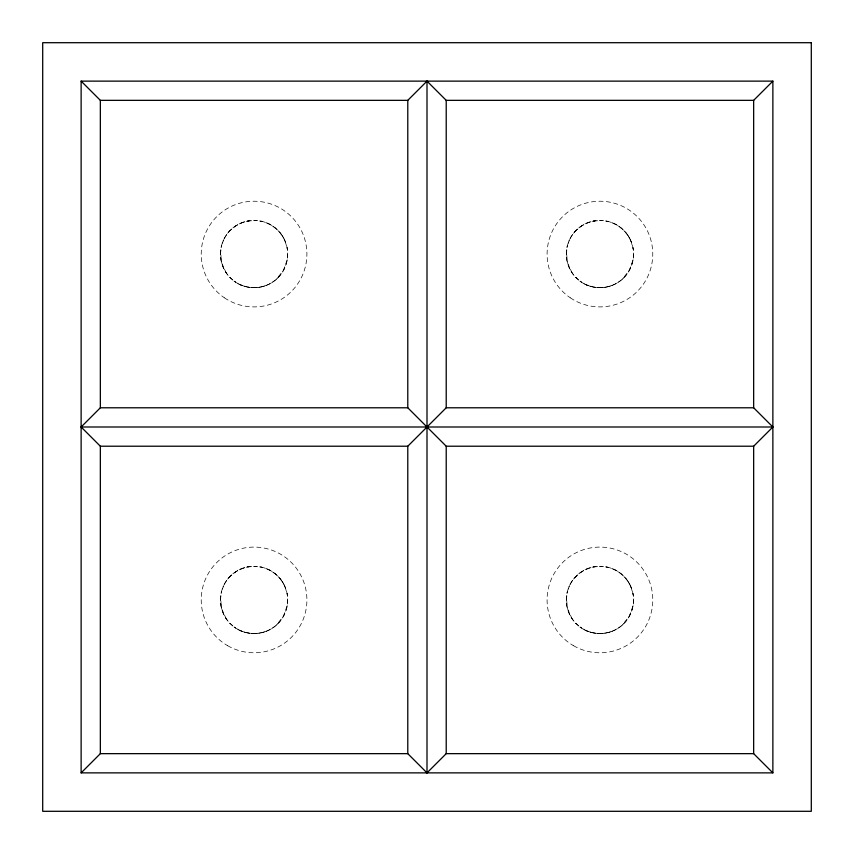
<?xml version="1.0" encoding="UTF-8"?>
<svg xmlns="http://www.w3.org/2000/svg" width="854" height="854" viewBox="0 0 854 854"><rect width="100%" height="100%" fill="white"/><g stroke="black" fill="none" stroke-linecap="round" stroke-linejoin="round"><path stroke-width="0.64" stroke-dasharray="4.27 3.2" d="M266.928 223.001C275.703 226.577 282.525 233.996 285.77 242.867L285.129 241.202L287.211 248.386L287.04 247.5C289.837 260.993 283.496 275.575 271.7 282.695L272.746 282.023C261.249 289.826 245.183 289.463 234.071 281.105L235.384 282.023L229.79 277.337L230.292 277.838C223.46 270.867 219.734 260.972 220.556 251.215L221.528 262.541L226.107 272.746M266.928 568.871C275.703 572.447 282.525 579.866 285.77 588.737L285.129 587.072L287.211 594.256L287.04 593.37C289.837 606.863 283.496 621.445 271.7 628.565L272.746 627.893C261.249 635.696 245.183 635.333 234.071 626.975L235.384 627.893L229.79 623.206L230.292 623.708C223.46 616.737 219.734 606.842 220.556 597.085L221.528 608.411L226.107 618.616M612.798 223.001C621.573 226.577 628.395 233.996 631.64 242.867L630.999 241.202L633.081 248.386L632.91 247.5C635.707 260.993 629.366 275.575 617.57 282.695L618.616 282.023C607.119 289.826 591.053 289.463 579.941 281.105L581.254 282.023L575.66 277.337L576.162 277.838C569.33 270.867 565.604 260.972 566.426 251.215L567.398 262.541L571.977 272.746M612.798 568.871C621.573 572.447 628.395 579.866 631.64 588.737L630.999 587.072L633.081 594.256L632.91 593.37C635.707 606.863 629.366 621.445 617.57 628.565L618.616 627.893C607.119 635.696 591.053 635.333 579.941 626.975L581.254 627.893L575.66 623.206L576.162 623.708C569.33 616.737 565.604 606.842 566.426 597.085L567.398 608.411L571.977 618.616M220.439 254.065L221.528 245.589L221.09 247.5L223.428 240.22L223.001 241.202C227.527 230.249 238.02 222.125 249.795 220.716C240.262 221.997 231.509 227.431 226.107 235.384M220.439 599.935L221.528 591.459L221.09 593.37L223.428 586.09L223.001 587.072C227.527 576.119 238.02 567.995 249.795 566.586C240.262 567.867 231.509 573.301 226.107 581.254M566.309 254.065L567.398 245.589L566.96 247.5L569.298 240.22L568.871 241.202C573.397 230.249 583.89 222.125 595.665 220.716C586.132 221.997 577.379 227.431 571.977 235.384M566.309 599.935L567.398 591.459L566.96 593.37L569.298 586.09L568.871 587.072C573.397 576.119 583.89 567.995 595.665 566.586C586.132 567.867 577.379 573.301 571.977 581.254M287.211 259.744L283.421 270.462L276.28 279.311L277.838 277.838M287.211 605.614L283.421 616.332L276.28 625.181L277.838 623.708M633.081 259.744L629.291 270.462L622.15 279.311L623.708 277.838M633.081 605.614L629.291 616.332L622.15 625.181L623.708 623.708M266.928 285.129C257.961 288.759 247.596 288.385 238.928 284.094L241.202 285.129M612.798 285.129C603.831 288.759 593.466 288.385 584.798 284.094L587.072 285.129M266.928 630.999C257.961 634.629 247.596 634.255 238.928 629.964L241.202 630.999M612.798 630.999C603.831 634.629 593.466 634.255 584.798 629.964L587.072 630.999M247.5 221.09L255.495 220.471L254.065 220.439L261.153 221.197L260.63 221.09C270.152 223.065 278.617 229.192 283.421 237.668L282.023 235.384M593.37 221.09L601.365 220.471L599.935 220.439L607.023 221.197L606.5 221.09C616.022 223.065 624.487 229.192 629.291 237.668L627.893 235.384M247.5 566.96L255.495 566.341L254.065 566.309L261.153 567.067L260.63 566.96C270.152 568.935 278.617 575.062 283.421 583.538L282.023 581.254M593.37 566.96L601.365 566.341L599.935 566.309L607.023 567.067L606.5 566.96C616.022 568.935 624.487 575.062 629.291 583.538L627.893 581.254M583.122 629.056A33.626 33.626 0 0 0 633.561 599.935A33.626 33.626 0 0 0 583.122 570.814A33.626 33.626 0 0 0 583.122 629.056M583.122 283.186A33.626 33.626 0 0 0 633.561 254.065A33.626 33.626 0 0 0 583.122 224.944A33.626 33.626 0 0 0 583.122 283.186M237.252 283.186A33.626 33.626 0 0 0 287.691 254.065A33.626 33.626 0 0 0 237.252 224.944A33.626 33.626 0 0 0 237.252 283.186M237.252 629.056A33.626 33.626 0 0 0 287.691 599.935A33.626 33.626 0 0 0 237.252 570.814A33.626 33.626 0 0 0 237.252 629.056M227.644 645.699A52.841 52.841 0 0 0 306.906 599.935A52.841 52.841 0 0 0 227.644 554.171A52.841 52.841 0 0 0 227.644 645.699M224.442 297.822A52.841 52.841 0 0 0 306.767 257.833A52.841 52.841 0 0 0 230.975 206.54A52.841 52.841 0 0 0 224.442 297.822M573.514 645.699A52.841 52.841 0 0 0 652.776 599.935A52.841 52.841 0 0 0 573.514 554.171A52.841 52.841 0 0 0 573.514 645.699M570.312 297.822A52.841 52.841 0 0 0 652.637 257.833A52.841 52.841 0 0 0 576.845 206.54A52.841 52.841 0 0 0 570.312 297.822"/><path stroke-width="1.28" d="M407.785 446.215L100.345 446.215L81.13 427L100.345 407.785L407.785 407.785L446.215 446.215L753.655 446.215L772.87 427L753.655 407.785L446.215 407.785L407.785 446.215L407.785 753.655L427 772.87L446.215 753.655L753.655 753.655L772.87 772.87L81.13 772.87L81.13 81.13L772.87 81.13L772.87 772.87M81.13 81.13L100.345 100.345L407.785 100.345L427 81.13L446.215 100.345L753.655 100.345L772.87 81.13M81.13 772.87L100.345 753.655L407.785 753.655M81.13 427L772.87 427M753.655 100.345L753.655 407.785M753.655 446.215L753.655 753.655M446.215 100.345L446.215 407.785M446.215 446.215L446.215 753.655M427 81.13L427 772.87M407.785 100.345L407.785 407.785M100.345 100.345L100.345 407.785M100.345 446.215L100.345 753.655M811.3 42.7L42.7 42.7L42.7 811.3L811.3 811.3L811.3 42.7"/></g></svg>
